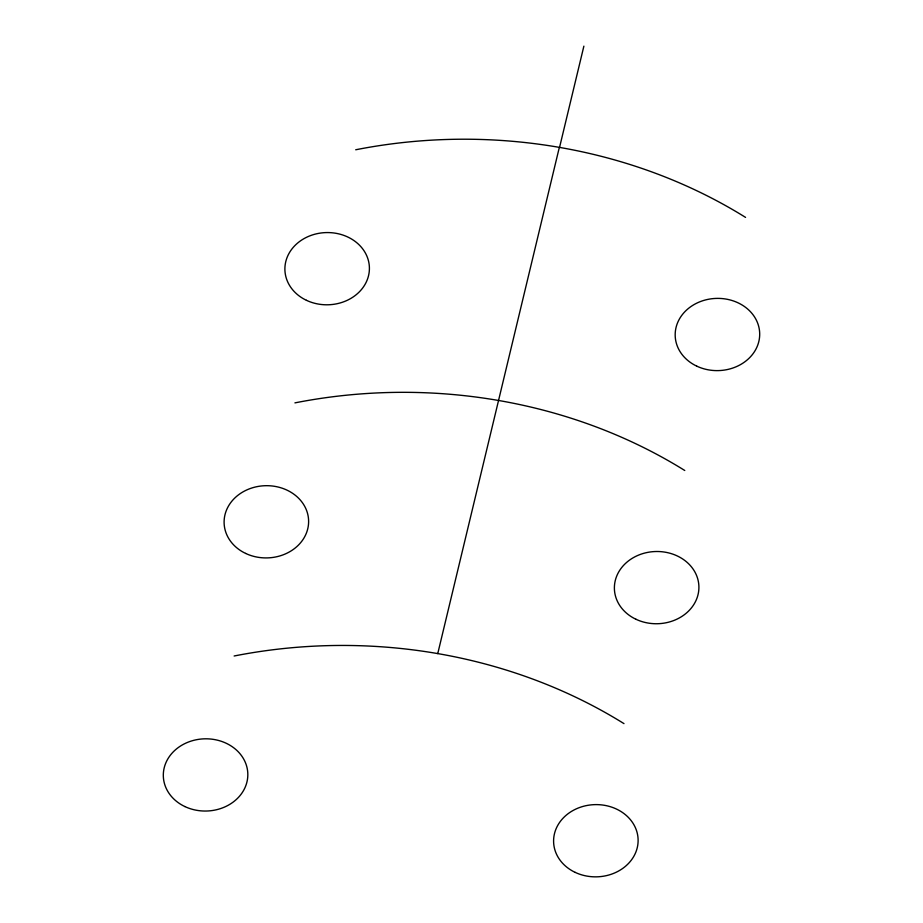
<?xml version="1.0" encoding="UTF-8"?>
<svg xmlns="http://www.w3.org/2000/svg" width="923" height="923" viewBox="0 0 923 923"><rect width="100%" height="100%" fill="white"/><g stroke="black" fill="none" stroke-linecap="round" stroke-linejoin="round"><path stroke-width="1.38" d="M437.756 653.588L559.338 147.357M559.557 147.392L583.878 46.15M234.13 655.999A481.137 411.104 -1.5 0 1 623.983 723.62M294.922 402.878A481.137 411.104 -1.5 0 1 684.774 470.499M355.713 149.768A481.137 411.104 -1.5 0 1 745.565 217.39M184.854 806.552A42.262 36.112 -1.5 0 0 247.826 774.212A42.262 36.112 -1.5 0 0 184.023 744.007A42.262 36.112 -1.5 0 0 184.854 806.552M575.144 872.362A42.262 36.112 -1.5 0 0 638.116 840.034A42.262 36.112 -1.5 0 0 574.302 809.817A42.262 36.112 -1.5 0 0 575.144 872.362M635.935 619.252A42.262 36.112 -1.5 0 0 698.907 586.913A42.262 36.112 -1.5 0 0 635.093 556.707A42.262 36.112 -1.5 0 0 635.935 619.252M245.645 553.431A42.262 36.112 -1.5 0 0 308.617 521.091A42.262 36.112 -1.5 0 0 244.814 490.886A42.262 36.112 -1.5 0 0 245.645 553.431M696.727 366.131A42.262 36.112 -1.5 0 0 759.698 333.791A42.262 36.112 -1.5 0 0 695.884 303.586A42.262 36.112 -1.5 0 0 696.727 366.131M306.436 300.31A42.262 36.112 -1.5 0 0 369.408 267.97A42.262 36.112 -1.5 0 0 305.605 237.765A42.262 36.112 -1.5 0 0 306.436 300.31"/></g></svg>
